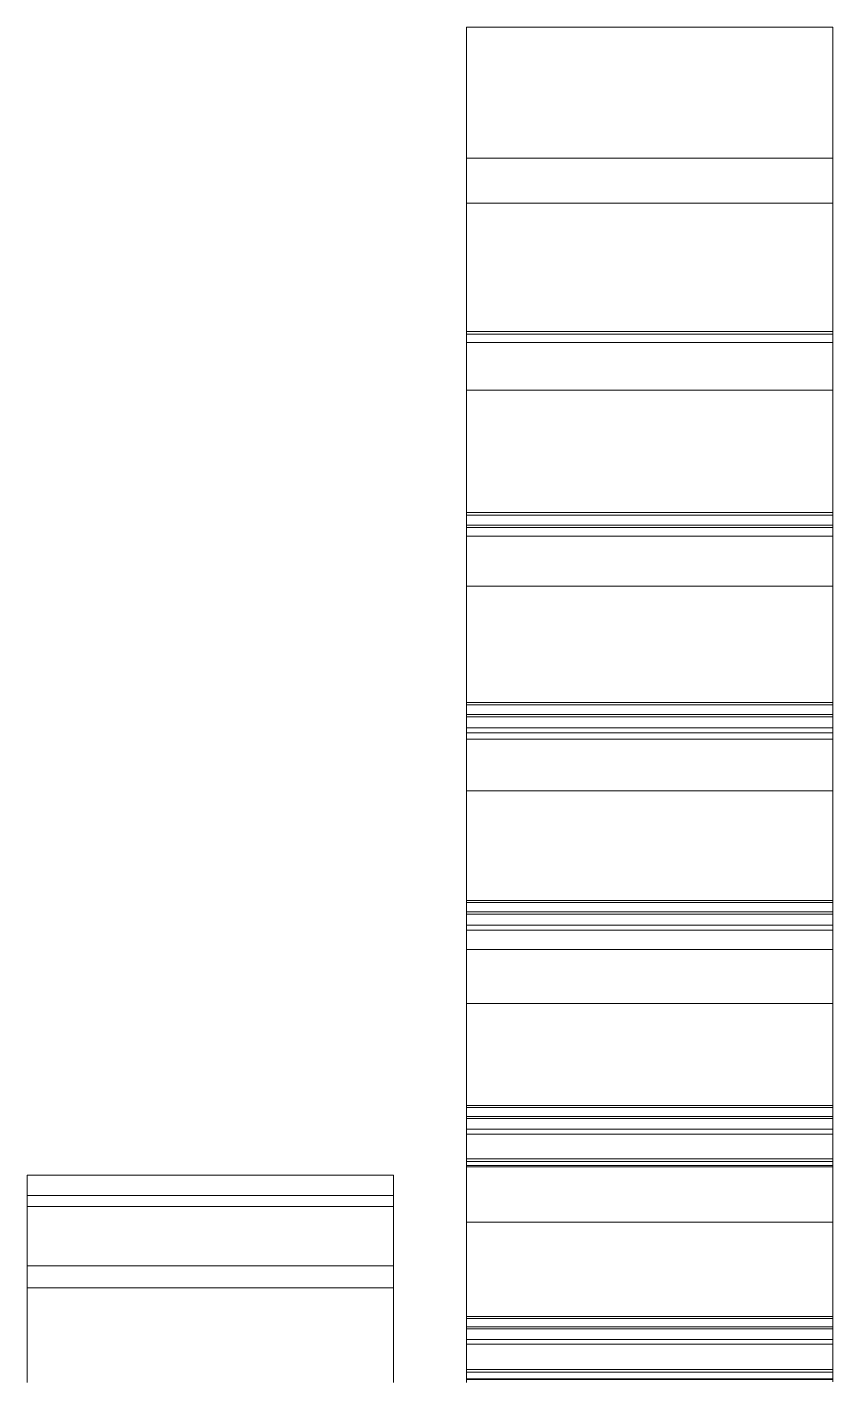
# Model space of a CAD drawing. Header units: millimetres. Extents: x 278858 to 279223, y 218711 to 219074.
# Drawn here: x 279152.13 to 279163.13, y 218934.01 to 218952.49 of the extents above; entities that cross this region are included whole.
import ezdxf

# ---------------------------------------------------------------- set-up
doc = ezdxf.new("R2010")
doc.units = ezdxf.units.MM
doc.header["$LTSCALE"] = 2
doc.layers.add('AM_9', color=251, linetype='Continuous', lineweight=15)

msp = doc.modelspace()

# ---------------------------------------------------------------- linework, layer by layer
at = {"layer": 'AM_9'}
for p, q in [((279158.131, 218952.436), (279158.131, 218952.492)), ((279158.131, 218952.492), (279163.131, 218952.492)), ((279163.131, 218952.492), (279163.131, 218952.436)), ((279158.131, 218952.38), (279158.131, 218952.436)), ((279158.131, 218952.324), (279158.131, 218952.38)), ((279158.131, 218952.269), (279158.131, 218952.324)), ((279158.131, 218952.215), (279158.131, 218952.269)), ((279163.131, 218952.436), (279163.131, 218952.38)), ((279163.131, 218952.38), (279163.131, 218952.324)), ((279163.131, 218952.324), (279163.131, 218952.269)), ((279163.131, 218952.269), (279163.131, 218952.215)), ((279158.131, 218952.161), (279158.131, 218952.215)), ((279158.131, 218952.107), (279158.131, 218952.161)), ((279158.131, 218952.055), (279158.131, 218952.107)), ((279163.131, 218952.215), (279163.131, 218952.161)), ((279163.131, 218952.161), (279163.131, 218952.107)), ((279163.131, 218952.107), (279163.131, 218952.055)), ((279158.131, 218952.002), (279158.131, 218952.055)), ((279158.131, 218951.951), (279158.131, 218952.002)), ((279158.131, 218951.899), (279158.131, 218951.951)), ((279158.131, 218951.849), (279158.131, 218951.899)), ((279163.131, 218952.055), (279163.131, 218952.002)), ((279163.131, 218952.002), (279163.131, 218951.951)), ((279163.131, 218951.951), (279163.131, 218951.899)), ((279163.131, 218951.899), (279163.131, 218951.849)), ((279158.131, 218951.798), (279158.131, 218951.849)), ((279158.131, 218951.749), (279158.131, 218951.798)), ((279158.131, 218951.7), (279158.131, 218951.749)), ((279163.131, 218951.849), (279163.131, 218951.798)), ((279163.131, 218951.798), (279163.131, 218951.749)), ((279163.131, 218951.749), (279163.131, 218951.7)), ((279158.131, 218951.651), (279158.131, 218951.7)), ((279158.131, 218951.603), (279158.131, 218951.651)), ((279158.131, 218951.555), (279158.131, 218951.603)), ((279158.131, 218951.508), (279158.131, 218951.555)), ((279163.131, 218951.7), (279163.131, 218951.651)), ((279163.131, 218951.651), (279163.131, 218951.603)), ((279163.131, 218951.603), (279163.131, 218951.555)), ((279163.131, 218951.555), (279163.131, 218951.508)), ((279158.131, 218951.462), (279158.131, 218951.508)), ((279158.131, 218951.416), (279158.131, 218951.462)), ((279158.131, 218951.37), (279158.131, 218951.416)), ((279158.131, 218951.325), (279158.131, 218951.37)), ((279163.131, 218951.508), (279163.131, 218951.462)), ((279163.131, 218951.462), (279163.131, 218951.416)), ((279163.131, 218951.416), (279163.131, 218951.37)), ((279163.131, 218951.37), (279163.131, 218951.325)), ((279158.131, 218951.281), (279158.131, 218951.325)), ((279158.131, 218951.237), (279158.131, 218951.281)), ((279158.131, 218951.193), (279158.131, 218951.237)), ((279158.131, 218951.151), (279158.131, 218951.193)), ((279163.131, 218951.325), (279163.131, 218951.281)), ((279163.131, 218951.281), (279163.131, 218951.237)), ((279163.131, 218951.237), (279163.131, 218951.193)), ((279163.131, 218951.193), (279163.131, 218951.151)), ((279158.131, 218951.108), (279158.131, 218951.151)), ((279158.131, 218951.066), (279158.131, 218951.108)), ((279158.131, 218951.025), (279158.131, 218951.066)), ((279158.131, 218950.984), (279158.131, 218951.025)), ((279158.131, 218950.944), (279158.131, 218950.984)), ((279163.131, 218951.151), (279163.131, 218951.108)), ((279163.131, 218951.108), (279163.131, 218951.066)), ((279163.131, 218951.066), (279163.131, 218951.025)), ((279163.131, 218951.025), (279163.131, 218950.984)), ((279163.131, 218950.984), (279163.131, 218950.944)), ((279158.131, 218950.904), (279158.131, 218950.944)), ((279158.131, 218950.865), (279158.131, 218950.904)), ((279158.131, 218950.826), (279158.131, 218950.865)), ((279158.131, 218950.787), (279158.131, 218950.826)), ((279163.131, 218950.944), (279163.131, 218950.904)), ((279163.131, 218950.904), (279163.131, 218950.865)), ((279163.131, 218950.865), (279163.131, 218950.826)), ((279163.131, 218950.826), (279163.131, 218950.787)), ((279158.131, 218950.75), (279158.131, 218950.787)), ((279158.131, 218950.712), (279158.131, 218950.75)), ((279158.131, 218950.703), (279158.131, 218950.712)), ((279158.131, 218950.703), (279158.131, 218950.088)), ((279158.131, 218950.703), (279163.131, 218950.703)), ((279163.131, 218950.787), (279163.131, 218950.75)), ((279163.131, 218950.75), (279163.131, 218950.712)), ((279163.131, 218950.712), (279163.131, 218950.703)), ((279163.131, 218950.088), (279163.131, 218950.703)), ((279158.131, 218950.033), (279158.131, 218950.088)), ((279158.131, 218950.088), (279163.131, 218950.088)), ((279163.131, 218950.088), (279163.131, 218950.033)), ((279158.131, 218949.979), (279158.131, 218950.033)), ((279158.131, 218949.925), (279158.131, 218949.979)), ((279158.131, 218949.872), (279158.131, 218949.925)), ((279158.131, 218949.819), (279158.131, 218949.872)), ((279163.131, 218950.033), (279163.131, 218949.979)), ((279163.131, 218949.979), (279163.131, 218949.925)), ((279163.131, 218949.925), (279163.131, 218949.872)), ((279163.131, 218949.872), (279163.131, 218949.819)), ((279158.131, 218949.767), (279158.131, 218949.819)), ((279158.131, 218949.716), (279158.131, 218949.767)), ((279158.131, 218949.665), (279158.131, 218949.716)), ((279163.131, 218949.819), (279163.131, 218949.767)), ((279163.131, 218949.767), (279163.131, 218949.716)), ((279163.131, 218949.716), (279163.131, 218949.665)), ((279158.131, 218949.614), (279158.131, 218949.665)), ((279158.131, 218949.564), (279158.131, 218949.614)), ((279158.131, 218949.515), (279158.131, 218949.564)), ((279158.131, 218949.466), (279158.131, 218949.515)), ((279163.131, 218949.665), (279163.131, 218949.614)), ((279163.131, 218949.614), (279163.131, 218949.564)), ((279163.131, 218949.564), (279163.131, 218949.515)), ((279163.131, 218949.515), (279163.131, 218949.466)), ((279158.131, 218949.417), (279158.131, 218949.466)), ((279158.131, 218949.37), (279158.131, 218949.417)), ((279158.131, 218949.322), (279158.131, 218949.37)), ((279158.131, 218949.275), (279158.131, 218949.322)), ((279163.131, 218949.466), (279163.131, 218949.417)), ((279163.131, 218949.417), (279163.131, 218949.37)), ((279163.131, 218949.37), (279163.131, 218949.322)), ((279163.131, 218949.322), (279163.131, 218949.275)), ((279158.131, 218949.229), (279158.131, 218949.275)), ((279158.131, 218949.183), (279158.131, 218949.229)), ((279158.131, 218949.138), (279158.131, 218949.183)), ((279158.131, 218949.093), (279158.131, 218949.138)), ((279163.131, 218949.275), (279163.131, 218949.229)), ((279163.131, 218949.229), (279163.131, 218949.183)), ((279163.131, 218949.183), (279163.131, 218949.138)), ((279163.131, 218949.138), (279163.131, 218949.093)), ((279158.131, 218949.049), (279158.131, 218949.093)), ((279158.131, 218949.005), (279158.131, 218949.049)), ((279158.131, 218948.962), (279158.131, 218949.005)), ((279158.131, 218948.919), (279158.131, 218948.962)), ((279163.131, 218949.093), (279163.131, 218949.049)), ((279163.131, 218949.049), (279163.131, 218949.005)), ((279163.131, 218949.005), (279163.131, 218948.962)), ((279163.131, 218948.962), (279163.131, 218948.919)), ((279158.131, 218948.877), (279158.131, 218948.919)), ((279158.131, 218948.836), (279158.131, 218948.877)), ((279158.131, 218948.794), (279158.131, 218948.836)), ((279158.131, 218948.754), (279158.131, 218948.794)), ((279163.131, 218948.919), (279163.131, 218948.877)), ((279163.131, 218948.877), (279163.131, 218948.836)), ((279163.131, 218948.836), (279163.131, 218948.794)), ((279163.131, 218948.794), (279163.131, 218948.754)), ((279158.131, 218948.714), (279158.131, 218948.754)), ((279158.131, 218948.674), (279158.131, 218948.714)), ((279158.131, 218948.635), (279158.131, 218948.674)), ((279158.131, 218948.596), (279158.131, 218948.635)), ((279158.131, 218948.558), (279158.131, 218948.596)), ((279163.131, 218948.754), (279163.131, 218948.714)), ((279163.131, 218948.714), (279163.131, 218948.674)), ((279163.131, 218948.674), (279163.131, 218948.635)), ((279163.131, 218948.635), (279163.131, 218948.596)), ((279163.131, 218948.596), (279163.131, 218948.558)), ((279158.131, 218948.52), (279158.131, 218948.558)), ((279158.131, 218948.483), (279158.131, 218948.52)), ((279158.131, 218948.447), (279158.131, 218948.483)), ((279158.131, 218948.41), (279158.131, 218948.447)), ((279158.131, 218948.375), (279158.131, 218948.41)), ((279163.131, 218948.558), (279163.131, 218948.52)), ((279163.131, 218948.52), (279163.131, 218948.483)), ((279163.131, 218948.483), (279163.131, 218948.447)), ((279163.131, 218948.447), (279163.131, 218948.41)), ((279163.131, 218948.41), (279163.131, 218948.375)), ((279158.131, 218948.339), (279158.131, 218948.375)), ((279158.131, 218948.303), (279158.131, 218948.339)), ((279158.131, 218948.339), (279163.131, 218948.339)), ((279158.131, 218948.19), (279158.131, 218948.303)), ((279158.131, 218948.303), (279163.131, 218948.303)), ((279163.131, 218948.375), (279163.131, 218948.339)), ((279163.131, 218948.339), (279163.131, 218948.303)), ((279163.131, 218948.303), (279163.131, 218948.19)), ((279158.131, 218948.19), (279158.131, 218947.54)), ((279158.131, 218948.19), (279163.131, 218948.19)), ((279163.131, 218947.54), (279163.131, 218948.19)), ((279158.131, 218947.488), (279158.131, 218947.54)), ((279158.131, 218947.54), (279163.131, 218947.54)), ((279158.131, 218947.436), (279158.131, 218947.488)), ((279163.131, 218947.54), (279163.131, 218947.488)), ((279163.131, 218947.488), (279163.131, 218947.436)), ((279158.131, 218947.384), (279158.131, 218947.436)), ((279158.131, 218947.333), (279158.131, 218947.384)), ((279158.131, 218947.283), (279158.131, 218947.333)), ((279158.131, 218947.233), (279158.131, 218947.283)), ((279163.131, 218947.436), (279163.131, 218947.384)), ((279163.131, 218947.384), (279163.131, 218947.333)), ((279163.131, 218947.333), (279163.131, 218947.283)), ((279163.131, 218947.283), (279163.131, 218947.233)), ((279158.131, 218947.183), (279158.131, 218947.233)), ((279158.131, 218947.134), (279158.131, 218947.183)), ((279158.131, 218947.086), (279158.131, 218947.134)), ((279163.131, 218947.233), (279163.131, 218947.183)), ((279163.131, 218947.183), (279163.131, 218947.134)), ((279163.131, 218947.134), (279163.131, 218947.086)), ((279158.131, 218947.038), (279158.131, 218947.086)), ((279158.131, 218946.99), (279158.131, 218947.038)), ((279158.131, 218946.944), (279158.131, 218946.99)), ((279158.131, 218946.897), (279158.131, 218946.944)), ((279163.131, 218947.086), (279163.131, 218947.038)), ((279163.131, 218947.038), (279163.131, 218946.99)), ((279163.131, 218946.99), (279163.131, 218946.944)), ((279163.131, 218946.944), (279163.131, 218946.897)), ((279158.131, 218946.851), (279158.131, 218946.897)), ((279158.131, 218946.806), (279158.131, 218946.851)), ((279158.131, 218946.761), (279158.131, 218946.806)), ((279158.131, 218946.717), (279158.131, 218946.761)), ((279163.131, 218946.897), (279163.131, 218946.851)), ((279163.131, 218946.851), (279163.131, 218946.806)), ((279163.131, 218946.806), (279163.131, 218946.761)), ((279163.131, 218946.761), (279163.131, 218946.717)), ((279158.131, 218946.673), (279158.131, 218946.717)), ((279158.131, 218946.63), (279158.131, 218946.673)), ((279158.131, 218946.587), (279158.131, 218946.63)), ((279158.131, 218946.545), (279158.131, 218946.587)), ((279158.131, 218946.503), (279158.131, 218946.545)), ((279163.131, 218946.717), (279163.131, 218946.673)), ((279163.131, 218946.673), (279163.131, 218946.63)), ((279163.131, 218946.63), (279163.131, 218946.587)), ((279163.131, 218946.587), (279163.131, 218946.545)), ((279163.131, 218946.545), (279163.131, 218946.503)), ((279158.131, 218946.462), (279158.131, 218946.503)), ((279158.131, 218946.421), (279158.131, 218946.462)), ((279158.131, 218946.381), (279158.131, 218946.421)), ((279158.131, 218946.341), (279158.131, 218946.381)), ((279163.131, 218946.503), (279163.131, 218946.462)), ((279163.131, 218946.462), (279163.131, 218946.421)), ((279163.131, 218946.421), (279163.131, 218946.381)), ((279163.131, 218946.381), (279163.131, 218946.341)), ((279158.131, 218946.302), (279158.131, 218946.341)), ((279158.131, 218946.263), (279158.131, 218946.302)), ((279158.131, 218946.225), (279158.131, 218946.263)), ((279158.131, 218946.187), (279158.131, 218946.225)), ((279158.131, 218946.15), (279158.131, 218946.187)), ((279163.131, 218946.341), (279163.131, 218946.302)), ((279163.131, 218946.302), (279163.131, 218946.263)), ((279163.131, 218946.263), (279163.131, 218946.225)), ((279163.131, 218946.225), (279163.131, 218946.187)), ((279163.131, 218946.187), (279163.131, 218946.15)), ((279158.131, 218946.113), (279158.131, 218946.15)), ((279158.131, 218946.077), (279158.131, 218946.113)), ((279158.131, 218946.041), (279158.131, 218946.077)), ((279158.131, 218946.006), (279158.131, 218946.041)), ((279158.131, 218945.971), (279158.131, 218946.006)), ((279163.131, 218946.15), (279163.131, 218946.113)), ((279163.131, 218946.113), (279163.131, 218946.077)), ((279163.131, 218946.077), (279163.131, 218946.041)), ((279163.131, 218946.041), (279163.131, 218946.006)), ((279163.131, 218946.006), (279163.131, 218945.971)), ((279158.131, 218945.937), (279158.131, 218945.971)), ((279158.131, 218945.903), (279158.131, 218945.937)), ((279158.131, 218945.869), (279158.131, 218945.903)), ((279158.131, 218945.834), (279158.131, 218945.869)), ((279158.131, 218945.869), (279163.131, 218945.869)), ((279158.131, 218945.697), (279158.131, 218945.834)), ((279158.131, 218945.834), (279163.131, 218945.834)), ((279163.131, 218945.971), (279163.131, 218945.937)), ((279163.131, 218945.937), (279163.131, 218945.903)), ((279163.131, 218945.903), (279163.131, 218945.869)), ((279163.131, 218945.869), (279163.131, 218945.834)), ((279163.131, 218945.834), (279163.131, 218945.697)), ((279158.131, 218945.666), (279158.131, 218945.697)), ((279158.131, 218945.697), (279163.131, 218945.697)), ((279158.131, 218945.544), (279158.131, 218945.666)), ((279158.131, 218945.666), (279163.131, 218945.666)), ((279163.131, 218945.697), (279163.131, 218945.666)), ((279163.131, 218945.666), (279163.131, 218945.544)), ((279158.131, 218945.544), (279158.131, 218944.863)), ((279158.131, 218945.544), (279163.131, 218945.544)), ((279163.131, 218944.863), (279163.131, 218945.544)), ((279158.131, 218944.813), (279158.131, 218944.863)), ((279158.131, 218944.863), (279163.131, 218944.863)), ((279158.131, 218944.763), (279158.131, 218944.813)), ((279158.131, 218944.714), (279158.131, 218944.763)), ((279158.131, 218944.665), (279158.131, 218944.714)), ((279163.131, 218944.863), (279163.131, 218944.813)), ((279163.131, 218944.813), (279163.131, 218944.763)), ((279163.131, 218944.763), (279163.131, 218944.714)), ((279163.131, 218944.714), (279163.131, 218944.665)), ((279158.131, 218944.617), (279158.131, 218944.665)), ((279158.131, 218944.569), (279158.131, 218944.617)), ((279158.131, 218944.522), (279158.131, 218944.569)), ((279158.131, 218944.476), (279158.131, 218944.522)), ((279163.131, 218944.665), (279163.131, 218944.617)), ((279163.131, 218944.617), (279163.131, 218944.569)), ((279163.131, 218944.569), (279163.131, 218944.522)), ((279163.131, 218944.522), (279163.131, 218944.476)), ((279158.131, 218944.429), (279158.131, 218944.476)), ((279158.131, 218944.384), (279158.131, 218944.429)), ((279158.131, 218944.339), (279158.131, 218944.384)), ((279158.131, 218944.294), (279158.131, 218944.339)), ((279163.131, 218944.476), (279163.131, 218944.429)), ((279163.131, 218944.429), (279163.131, 218944.384)), ((279163.131, 218944.384), (279163.131, 218944.339)), ((279163.131, 218944.339), (279163.131, 218944.294)), ((279158.131, 218944.25), (279158.131, 218944.294)), ((279158.131, 218944.207), (279158.131, 218944.25)), ((279158.131, 218944.163), (279158.131, 218944.207)), ((279158.131, 218944.121), (279158.131, 218944.163)), ((279163.131, 218944.294), (279163.131, 218944.25)), ((279163.131, 218944.25), (279163.131, 218944.207)), ((279163.131, 218944.207), (279163.131, 218944.163)), ((279163.131, 218944.163), (279163.131, 218944.121)), ((279158.131, 218944.079), (279158.131, 218944.121)), ((279158.131, 218944.037), (279158.131, 218944.079)), ((279158.131, 218943.996), (279158.131, 218944.037)), ((279158.131, 218943.956), (279158.131, 218943.996)), ((279158.131, 218943.916), (279158.131, 218943.956)), ((279163.131, 218944.121), (279163.131, 218944.079)), ((279163.131, 218944.079), (279163.131, 218944.037)), ((279163.131, 218944.037), (279163.131, 218943.996)), ((279163.131, 218943.996), (279163.131, 218943.956)), ((279163.131, 218943.956), (279163.131, 218943.916)), ((279158.131, 218943.876), (279158.131, 218943.916)), ((279158.131, 218943.837), (279158.131, 218943.876)), ((279158.131, 218943.798), (279158.131, 218943.837)), ((279158.131, 218943.76), (279158.131, 218943.798)), ((279163.131, 218943.916), (279163.131, 218943.876)), ((279163.131, 218943.876), (279163.131, 218943.837)), ((279163.131, 218943.837), (279163.131, 218943.798)), ((279163.131, 218943.798), (279163.131, 218943.76)), ((279158.131, 218943.723), (279158.131, 218943.76)), ((279158.131, 218943.686), (279158.131, 218943.723)), ((279158.131, 218943.649), (279158.131, 218943.686)), ((279158.131, 218943.613), (279158.131, 218943.649)), ((279158.131, 218943.577), (279158.131, 218943.613)), ((279163.131, 218943.76), (279163.131, 218943.723)), ((279163.131, 218943.723), (279163.131, 218943.686)), ((279163.131, 218943.686), (279163.131, 218943.649)), ((279163.131, 218943.649), (279163.131, 218943.613)), ((279163.131, 218943.613), (279163.131, 218943.577)), ((279158.131, 218943.542), (279158.131, 218943.577)), ((279158.131, 218943.507), (279158.131, 218943.542)), ((279158.131, 218943.473), (279158.131, 218943.507)), ((279158.131, 218943.439), (279158.131, 218943.473)), ((279158.131, 218943.406), (279158.131, 218943.439)), ((279158.131, 218943.373), (279158.131, 218943.406)), ((279163.131, 218943.577), (279163.131, 218943.542)), ((279163.131, 218943.542), (279163.131, 218943.507)), ((279163.131, 218943.507), (279163.131, 218943.473)), ((279163.131, 218943.473), (279163.131, 218943.439)), ((279163.131, 218943.439), (279163.131, 218943.406)), ((279163.131, 218943.406), (279163.131, 218943.373)), ((279158.131, 218943.341), (279158.131, 218943.373)), ((279158.131, 218943.309), (279158.131, 218943.341)), ((279158.131, 218943.277), (279158.131, 218943.309)), ((279158.131, 218943.244), (279158.131, 218943.277)), ((279158.131, 218943.277), (279163.131, 218943.277)), ((279158.131, 218943.112), (279158.131, 218943.244)), ((279158.131, 218943.244), (279163.131, 218943.244)), ((279163.131, 218943.373), (279163.131, 218943.341)), ((279163.131, 218943.341), (279163.131, 218943.309)), ((279163.131, 218943.309), (279163.131, 218943.277)), ((279163.131, 218943.277), (279163.131, 218943.244)), ((279163.131, 218943.244), (279163.131, 218943.112)), ((279158.131, 218943.082), (279158.131, 218943.112)), ((279158.131, 218943.112), (279163.131, 218943.112)), ((279158.131, 218942.929), (279158.131, 218943.082)), ((279158.131, 218943.082), (279163.131, 218943.082)), ((279163.131, 218943.112), (279163.131, 218943.082)), ((279163.131, 218943.082), (279163.131, 218942.929)), ((279158.131, 218942.86), (279158.131, 218942.929)), ((279158.131, 218942.929), (279163.131, 218942.929)), ((279158.131, 218942.86), (279158.131, 218942.778)), ((279158.131, 218942.86), (279163.131, 218942.86)), ((279163.131, 218942.929), (279163.131, 218942.86)), ((279163.131, 218942.778), (279163.131, 218942.86)), ((279158.131, 218942.778), (279158.131, 218942.069)), ((279158.131, 218942.778), (279163.131, 218942.778)), ((279163.131, 218942.069), (279163.131, 218942.778)), ((279158.131, 218942.021), (279158.131, 218942.069)), ((279158.131, 218942.069), (279163.131, 218942.069)), ((279158.131, 218941.974), (279158.131, 218942.021)), ((279158.131, 218941.927), (279158.131, 218941.974)), ((279158.131, 218941.881), (279158.131, 218941.927)), ((279163.131, 218942.069), (279163.131, 218942.021)), ((279163.131, 218942.021), (279163.131, 218941.974)), ((279163.131, 218941.974), (279163.131, 218941.927)), ((279163.131, 218941.927), (279163.131, 218941.881)), ((279158.131, 218941.835), (279158.131, 218941.881)), ((279158.131, 218941.79), (279158.131, 218941.835)), ((279158.131, 218941.746), (279158.131, 218941.79)), ((279158.131, 218941.702), (279158.131, 218941.746)), ((279163.131, 218941.881), (279163.131, 218941.835)), ((279163.131, 218941.835), (279163.131, 218941.79)), ((279163.131, 218941.79), (279163.131, 218941.746)), ((279163.131, 218941.746), (279163.131, 218941.702)), ((279158.131, 218941.658), (279158.131, 218941.702)), ((279158.131, 218941.615), (279158.131, 218941.658)), ((279158.131, 218941.572), (279158.131, 218941.615)), ((279158.131, 218941.53), (279158.131, 218941.572)), ((279163.131, 218941.702), (279163.131, 218941.658)), ((279163.131, 218941.658), (279163.131, 218941.615)), ((279163.131, 218941.615), (279163.131, 218941.572)), ((279163.131, 218941.572), (279163.131, 218941.53)), ((279158.131, 218941.489), (279158.131, 218941.53)), ((279158.131, 218941.448), (279158.131, 218941.489)), ((279158.131, 218941.407), (279158.131, 218941.448)), ((279158.131, 218941.367), (279158.131, 218941.407)), ((279158.131, 218941.327), (279158.131, 218941.367)), ((279163.131, 218941.53), (279163.131, 218941.489)), ((279163.131, 218941.489), (279163.131, 218941.448)), ((279163.131, 218941.448), (279163.131, 218941.407)), ((279163.131, 218941.407), (279163.131, 218941.367)), ((279163.131, 218941.367), (279163.131, 218941.327)), ((279158.131, 218941.288), (279158.131, 218941.327)), ((279158.131, 218941.25), (279158.131, 218941.288)), ((279158.131, 218941.211), (279158.131, 218941.25)), ((279158.131, 218941.174), (279158.131, 218941.211)), ((279163.131, 218941.327), (279163.131, 218941.288)), ((279163.131, 218941.288), (279163.131, 218941.25)), ((279163.131, 218941.25), (279163.131, 218941.211)), ((279163.131, 218941.211), (279163.131, 218941.174)), ((279158.131, 218941.137), (279158.131, 218941.174)), ((279158.131, 218941.1), (279158.131, 218941.137)), ((279158.131, 218941.064), (279158.131, 218941.1)), ((279158.131, 218941.028), (279158.131, 218941.064)), ((279158.131, 218940.993), (279158.131, 218941.028)), ((279158.131, 218940.958), (279158.131, 218940.993)), ((279163.131, 218941.174), (279163.131, 218941.137)), ((279163.131, 218941.137), (279163.131, 218941.1)), ((279163.131, 218941.1), (279163.131, 218941.064)), ((279163.131, 218941.064), (279163.131, 218941.028)), ((279163.131, 218941.028), (279163.131, 218940.993)), ((279163.131, 218940.993), (279163.131, 218940.958)), ((279158.131, 218940.923), (279158.131, 218940.958)), ((279158.131, 218940.89), (279158.131, 218940.923)), ((279158.131, 218940.856), (279158.131, 218940.89)), ((279158.131, 218940.823), (279158.131, 218940.856)), ((279158.131, 218940.791), (279158.131, 218940.823)), ((279163.131, 218940.958), (279163.131, 218940.923)), ((279163.131, 218940.923), (279163.131, 218940.89)), ((279163.131, 218940.89), (279163.131, 218940.856)), ((279163.131, 218940.856), (279163.131, 218940.823)), ((279163.131, 218940.823), (279163.131, 218940.791)), ((279158.131, 218940.759), (279158.131, 218940.791)), ((279158.131, 218940.727), (279158.131, 218940.759)), ((279158.131, 218940.696), (279158.131, 218940.727)), ((279158.131, 218940.665), (279158.131, 218940.696)), ((279158.131, 218940.635), (279158.131, 218940.665)), ((279158.131, 218940.605), (279158.131, 218940.635)), ((279163.131, 218940.791), (279163.131, 218940.759)), ((279163.131, 218940.759), (279163.131, 218940.727)), ((279163.131, 218940.727), (279163.131, 218940.696)), ((279163.131, 218940.696), (279163.131, 218940.665)), ((279163.131, 218940.665), (279163.131, 218940.635)), ((279163.131, 218940.635), (279163.131, 218940.605)), ((279158.131, 218940.576), (279158.131, 218940.605)), ((279158.131, 218940.545), (279158.131, 218940.576)), ((279158.131, 218940.576), (279163.131, 218940.576)), ((279158.131, 218940.418), (279158.131, 218940.545)), ((279158.131, 218940.545), (279163.131, 218940.545)), ((279163.131, 218940.605), (279163.131, 218940.576)), ((279163.131, 218940.576), (279163.131, 218940.545)), ((279163.131, 218940.545), (279163.131, 218940.418)), ((279158.131, 218940.389), (279158.131, 218940.418)), ((279158.131, 218940.418), (279163.131, 218940.418)), ((279158.131, 218940.238), (279158.131, 218940.389)), ((279158.131, 218940.389), (279163.131, 218940.389)), ((279163.131, 218940.418), (279163.131, 218940.389)), ((279163.131, 218940.389), (279163.131, 218940.238)), ((279158.131, 218940.17), (279158.131, 218940.238)), ((279158.131, 218940.238), (279163.131, 218940.238)), ((279158.131, 218940.17), (279158.131, 218939.905)), ((279158.131, 218940.17), (279163.131, 218940.17)), ((279163.131, 218940.238), (279163.131, 218940.17)), ((279163.131, 218939.905), (279163.131, 218940.17)), ((279158.131, 218939.905), (279158.131, 218939.171)), ((279158.131, 218939.905), (279163.131, 218939.905)), ((279163.131, 218939.171), (279163.131, 218939.905)), ((279158.131, 218939.126), (279158.131, 218939.171)), ((279158.131, 218939.171), (279163.131, 218939.171)), ((279163.131, 218939.171), (279163.131, 218939.126)), ((279158.131, 218939.081), (279158.131, 218939.126)), ((279158.131, 218939.038), (279158.131, 218939.081)), ((279158.131, 218938.994), (279158.131, 218939.038)), ((279158.131, 218938.952), (279158.131, 218938.994)), ((279163.131, 218939.126), (279163.131, 218939.081)), ((279163.131, 218939.081), (279163.131, 218939.038)), ((279163.131, 218939.038), (279163.131, 218938.994)), ((279163.131, 218938.994), (279163.131, 218938.952)), ((279158.131, 218938.909), (279158.131, 218938.952)), ((279158.131, 218938.867), (279158.131, 218938.909)), ((279158.131, 218938.826), (279158.131, 218938.867)), ((279158.131, 218938.785), (279158.131, 218938.826)), ((279158.131, 218938.745), (279158.131, 218938.785)), ((279163.131, 218938.952), (279163.131, 218938.909)), ((279163.131, 218938.909), (279163.131, 218938.867)), ((279163.131, 218938.867), (279163.131, 218938.826)), ((279163.131, 218938.826), (279163.131, 218938.785)), ((279163.131, 218938.785), (279163.131, 218938.745)), ((279158.131, 218938.705), (279158.131, 218938.745)), ((279158.131, 218938.666), (279158.131, 218938.705)), ((279158.131, 218938.627), (279158.131, 218938.666)), ((279158.131, 218938.588), (279158.131, 218938.627)), ((279158.131, 218938.55), (279158.131, 218938.588)), ((279163.131, 218938.745), (279163.131, 218938.705)), ((279163.131, 218938.705), (279163.131, 218938.666)), ((279163.131, 218938.666), (279163.131, 218938.627)), ((279163.131, 218938.627), (279163.131, 218938.588)), ((279163.131, 218938.588), (279163.131, 218938.55)), ((279158.131, 218938.513), (279158.131, 218938.55)), ((279158.131, 218938.476), (279158.131, 218938.513)), ((279158.131, 218938.44), (279158.131, 218938.476)), ((279158.131, 218938.404), (279158.131, 218938.44)), ((279158.131, 218938.368), (279158.131, 218938.404)), ((279163.131, 218938.55), (279163.131, 218938.513)), ((279163.131, 218938.513), (279163.131, 218938.476)), ((279163.131, 218938.476), (279163.131, 218938.44)), ((279163.131, 218938.44), (279163.131, 218938.404)), ((279163.131, 218938.404), (279163.131, 218938.368)), ((279158.131, 218938.333), (279158.131, 218938.368)), ((279158.131, 218938.298), (279158.131, 218938.333)), ((279158.131, 218938.264), (279158.131, 218938.298)), ((279158.131, 218938.23), (279158.131, 218938.264)), ((279158.131, 218938.197), (279158.131, 218938.23)), ((279163.131, 218938.368), (279163.131, 218938.333)), ((279163.131, 218938.333), (279163.131, 218938.298)), ((279163.131, 218938.298), (279163.131, 218938.264)), ((279163.131, 218938.264), (279163.131, 218938.23)), ((279163.131, 218938.23), (279163.131, 218938.197)), ((279158.131, 218938.164), (279158.131, 218938.197)), ((279158.131, 218938.132), (279158.131, 218938.164)), ((279158.131, 218938.1), (279158.131, 218938.132)), ((279158.131, 218938.069), (279158.131, 218938.1)), ((279158.131, 218938.038), (279158.131, 218938.069)), ((279158.131, 218938.007), (279158.131, 218938.038)), ((279163.131, 218938.197), (279163.131, 218938.164)), ((279163.131, 218938.164), (279163.131, 218938.132)), ((279163.131, 218938.132), (279163.131, 218938.1)), ((279163.131, 218938.1), (279163.131, 218938.069)), ((279163.131, 218938.069), (279163.131, 218938.038)), ((279163.131, 218938.038), (279163.131, 218938.007)), ((279158.131, 218937.977), (279158.131, 218938.007)), ((279158.131, 218937.947), (279158.131, 218937.977)), ((279158.131, 218937.918), (279158.131, 218937.947)), ((279158.131, 218937.889), (279158.131, 218937.918)), ((279158.131, 218937.861), (279158.131, 218937.889)), ((279158.131, 218937.833), (279158.131, 218937.861)), ((279163.131, 218938.007), (279163.131, 218937.977)), ((279163.131, 218937.977), (279163.131, 218937.947)), ((279163.131, 218937.947), (279163.131, 218937.918)), ((279163.131, 218937.918), (279163.131, 218937.889)), ((279163.131, 218937.889), (279163.131, 218937.861)), ((279163.131, 218937.861), (279163.131, 218937.833)), ((279158.131, 218937.806), (279158.131, 218937.833)), ((279158.131, 218937.778), (279158.131, 218937.806)), ((279158.131, 218937.749), (279158.131, 218937.778)), ((279158.131, 218937.778), (279163.131, 218937.778)), ((279158.131, 218937.629), (279158.131, 218937.749)), ((279158.131, 218937.749), (279163.131, 218937.749)), ((279163.131, 218937.833), (279163.131, 218937.806)), ((279163.131, 218937.806), (279163.131, 218937.778)), ((279163.131, 218937.778), (279163.131, 218937.749)), ((279163.131, 218937.749), (279163.131, 218937.629)), ((279158.131, 218937.601), (279158.131, 218937.629)), ((279158.131, 218937.629), (279163.131, 218937.629)), ((279158.131, 218937.452), (279158.131, 218937.601)), ((279158.131, 218937.601), (279163.131, 218937.601)), ((279163.131, 218937.629), (279163.131, 218937.601)), ((279163.131, 218937.601), (279163.131, 218937.452)), ((279158.131, 218937.385), (279158.131, 218937.452)), ((279158.131, 218937.452), (279163.131, 218937.452)), ((279158.131, 218937.385), (279158.131, 218937.049)), ((279158.131, 218937.385), (279163.131, 218937.385)), ((279158.131, 218937.274), (279158.131, 218937.305)), ((279163.131, 218937.452), (279163.131, 218937.385)), ((279163.131, 218937.049), (279163.131, 218937.385)), ((279158.131, 218937.248), (279158.131, 218937.274)), ((279158.131, 218937.096), (279158.131, 218937.248)), ((279158.131, 218937.074), (279158.131, 218937.096)), ((279158.131, 218936.942), (279158.131, 218937.074)), ((279158.131, 218937.014), (279158.131, 218937.049)), ((279158.131, 218937.049), (279163.131, 218937.049)), ((279158.131, 218936.957), (279158.131, 218937.014)), ((279158.131, 218937.014), (279163.131, 218937.014)), ((279158.131, 218936.956), (279158.131, 218936.957)), ((279158.131, 218936.957), (279158.131, 218936.957)), ((279158.131, 218936.957), (279158.131, 218936.957)), ((279158.131, 218936.957), (279158.131, 218936.957)), ((279158.131, 218936.957), (279163.131, 218936.957)), ((279158.131, 218936.955), (279158.131, 218936.956)), ((279158.131, 218936.954), (279158.131, 218936.955)), ((279158.131, 218936.953), (279158.131, 218936.954)), ((279158.131, 218936.952), (279158.131, 218936.953)), ((279158.131, 218936.95), (279158.131, 218936.952)), ((279158.131, 218936.948), (279158.131, 218936.95)), ((279158.131, 218936.946), (279158.131, 218936.948)), ((279158.131, 218936.944), (279158.131, 218936.946)), ((279158.131, 218936.941), (279158.131, 218936.944)), ((279158.131, 218936.942), (279158.131, 218936.828)), ((279158.131, 218936.938), (279158.131, 218936.941)), ((279158.131, 218936.938), (279158.131, 218936.183)), ((279158.131, 218936.938), (279163.131, 218936.938)), ((279163.131, 218937.049), (279163.131, 218937.014)), ((279163.131, 218937.014), (279163.131, 218936.957)), ((279163.131, 218936.957), (279163.131, 218936.956)), ((279163.131, 218936.957), (279163.131, 218936.957)), ((279163.131, 218936.957), (279163.131, 218936.957)), ((279163.131, 218936.957), (279163.131, 218936.957)), ((279163.131, 218936.956), (279163.131, 218936.955)), ((279163.131, 218936.955), (279163.131, 218936.954)), ((279163.131, 218936.954), (279163.131, 218936.953)), ((279163.131, 218936.953), (279163.131, 218936.952)), ((279163.131, 218936.952), (279163.131, 218936.95)), ((279163.131, 218936.95), (279163.131, 218936.948)), ((279163.131, 218936.948), (279163.131, 218936.946)), ((279163.131, 218936.946), (279163.131, 218936.944)), ((279163.131, 218936.944), (279163.131, 218936.941)), ((279163.131, 218936.941), (279163.131, 218936.938)), ((279163.131, 218936.183), (279163.131, 218936.938)), ((279152.131, 218936.828), (279152.131, 218936.824)), ((279152.131, 218936.828), (279157.131, 218936.828)), ((279152.131, 218936.759), (279152.131, 218936.824)), ((279152.131, 218936.824), (279157.131, 218936.824)), ((279152.131, 218936.694), (279152.131, 218936.759)), ((279157.131, 218936.824), (279157.131, 218936.828)), ((279157.131, 218936.824), (279157.131, 218936.759)), ((279157.131, 218936.759), (279157.131, 218936.694)), ((279158.131, 218936.828), (279158.131, 218936.824)), ((279158.131, 218936.759), (279158.131, 218936.824)), ((279158.131, 218936.694), (279158.131, 218936.759)), ((279152.131, 218936.63), (279152.131, 218936.694)), ((279152.131, 218936.568), (279152.131, 218936.63)), ((279152.131, 218936.551), (279152.131, 218936.568)), ((279157.131, 218936.694), (279157.131, 218936.63)), ((279157.131, 218936.63), (279157.131, 218936.568)), ((279157.131, 218936.568), (279157.131, 218936.551)), ((279158.131, 218936.63), (279158.131, 218936.694)), ((279158.131, 218936.568), (279158.131, 218936.63)), ((279158.131, 218936.551), (279158.131, 218936.568)), ((279152.131, 218936.551), (279152.131, 218936.398)), ((279152.131, 218936.551), (279157.131, 218936.551)), ((279152.131, 218936.327), (279152.131, 218936.398)), ((279152.131, 218936.398), (279157.131, 218936.398)), ((279157.131, 218936.398), (279157.131, 218936.551)), ((279157.131, 218936.398), (279157.131, 218936.327)), ((279158.131, 218936.551), (279158.131, 218936.398)), ((279158.131, 218936.327), (279158.131, 218936.398)), ((279152.131, 218936.257), (279152.131, 218936.327)), ((279152.131, 218936.189), (279152.131, 218936.257)), ((279152.131, 218936.121), (279152.131, 218936.189)), ((279157.131, 218936.327), (279157.131, 218936.257)), ((279157.131, 218936.257), (279157.131, 218936.189)), ((279157.131, 218936.189), (279157.131, 218936.121)), ((279158.131, 218936.257), (279158.131, 218936.327)), ((279158.131, 218936.189), (279158.131, 218936.257)), ((279158.131, 218936.121), (279158.131, 218936.189)), ((279152.131, 218936.055), (279152.131, 218936.121)), ((279152.131, 218935.99), (279152.131, 218936.055)), ((279157.131, 218936.121), (279157.131, 218936.055)), ((279157.131, 218936.055), (279157.131, 218935.99)), ((279158.131, 218936.141), (279158.131, 218936.183)), ((279158.131, 218936.183), (279163.131, 218936.183)), ((279158.131, 218936.1), (279158.131, 218936.141)), ((279158.131, 218936.055), (279158.131, 218936.121)), ((279158.131, 218936.059), (279158.131, 218936.1)), ((279158.131, 218936.019), (279158.131, 218936.059)), ((279158.131, 218935.99), (279158.131, 218936.055)), ((279158.131, 218935.979), (279158.131, 218936.019)), ((279163.131, 218936.183), (279163.131, 218936.141)), ((279163.131, 218936.141), (279163.131, 218936.1)), ((279163.131, 218936.1), (279163.131, 218936.059)), ((279163.131, 218936.059), (279163.131, 218936.019)), ((279163.131, 218936.019), (279163.131, 218935.979)), ((279152.131, 218935.926), (279152.131, 218935.99)), ((279152.131, 218935.863), (279152.131, 218935.926)), ((279152.131, 218935.802), (279152.131, 218935.863)), ((279157.131, 218935.99), (279157.131, 218935.926)), ((279157.131, 218935.926), (279157.131, 218935.863)), ((279157.131, 218935.863), (279157.131, 218935.802)), ((279158.131, 218935.926), (279158.131, 218935.99)), ((279158.131, 218935.94), (279158.131, 218935.979)), ((279158.131, 218935.901), (279158.131, 218935.94)), ((279158.131, 218935.863), (279158.131, 218935.926)), ((279158.131, 218935.863), (279158.131, 218935.901)), ((279158.131, 218935.825), (279158.131, 218935.863)), ((279158.131, 218935.802), (279158.131, 218935.863)), ((279158.131, 218935.788), (279158.131, 218935.825)), ((279163.131, 218935.979), (279163.131, 218935.94)), ((279163.131, 218935.94), (279163.131, 218935.901)), ((279163.131, 218935.901), (279163.131, 218935.863)), ((279163.131, 218935.863), (279163.131, 218935.825)), ((279163.131, 218935.825), (279163.131, 218935.788)), ((279152.131, 218935.742), (279152.131, 218935.802)), ((279152.131, 218935.683), (279152.131, 218935.742)), ((279152.131, 218935.625), (279152.131, 218935.683)), ((279157.131, 218935.802), (279157.131, 218935.742)), ((279157.131, 218935.742), (279157.131, 218935.683)), ((279157.131, 218935.683), (279157.131, 218935.625)), ((279158.131, 218935.742), (279158.131, 218935.802)), ((279158.131, 218935.751), (279158.131, 218935.788)), ((279158.131, 218935.714), (279158.131, 218935.751)), ((279158.131, 218935.683), (279158.131, 218935.742)), ((279158.131, 218935.678), (279158.131, 218935.714)), ((279158.131, 218935.625), (279158.131, 218935.683)), ((279158.131, 218935.643), (279158.131, 218935.678)), ((279158.131, 218935.608), (279158.131, 218935.643)), ((279163.131, 218935.788), (279163.131, 218935.751)), ((279163.131, 218935.751), (279163.131, 218935.714)), ((279163.131, 218935.714), (279163.131, 218935.678)), ((279163.131, 218935.678), (279163.131, 218935.643)), ((279163.131, 218935.643), (279163.131, 218935.608)), ((279152.131, 218935.591), (279152.131, 218935.625)), ((279152.131, 218935.591), (279152.131, 218935.291)), ((279152.131, 218935.591), (279157.131, 218935.591)), ((279157.131, 218935.625), (279157.131, 218935.591)), ((279157.131, 218935.291), (279157.131, 218935.591)), ((279158.131, 218935.591), (279158.131, 218935.625)), ((279158.131, 218935.573), (279158.131, 218935.608)), ((279158.131, 218935.591), (279158.131, 218935.291)), ((279158.131, 218935.539), (279158.131, 218935.573)), ((279158.131, 218935.505), (279158.131, 218935.539)), ((279158.131, 218935.472), (279158.131, 218935.505)), ((279158.131, 218935.439), (279158.131, 218935.472)), ((279163.131, 218935.608), (279163.131, 218935.573)), ((279163.131, 218935.573), (279163.131, 218935.539)), ((279163.131, 218935.539), (279163.131, 218935.505)), ((279163.131, 218935.505), (279163.131, 218935.472)), ((279163.131, 218935.472), (279163.131, 218935.439)), ((279152.131, 218935.218), (279152.131, 218935.291)), ((279152.131, 218935.291), (279157.131, 218935.291)), ((279157.131, 218935.291), (279157.131, 218935.218)), ((279158.131, 218935.407), (279158.131, 218935.439)), ((279158.131, 218935.375), (279158.131, 218935.407)), ((279158.131, 218935.343), (279158.131, 218935.375)), ((279158.131, 218935.312), (279158.131, 218935.343)), ((279158.131, 218935.282), (279158.131, 218935.312)), ((279158.131, 218935.218), (279158.131, 218935.291)), ((279158.131, 218935.252), (279158.131, 218935.282)), ((279163.131, 218935.439), (279163.131, 218935.407)), ((279163.131, 218935.407), (279163.131, 218935.375)), ((279163.131, 218935.375), (279163.131, 218935.343)), ((279163.131, 218935.343), (279163.131, 218935.312)), ((279163.131, 218935.312), (279163.131, 218935.282)), ((279163.131, 218935.282), (279163.131, 218935.252)), ((279152.131, 218935.146), (279152.131, 218935.218)), ((279152.131, 218935.076), (279152.131, 218935.146)), ((279152.131, 218935.007), (279152.131, 218935.076)), ((279157.131, 218935.218), (279157.131, 218935.146)), ((279157.131, 218935.146), (279157.131, 218935.076)), ((279157.131, 218935.076), (279157.131, 218935.007)), ((279158.131, 218935.222), (279158.131, 218935.252)), ((279158.131, 218935.193), (279158.131, 218935.222)), ((279158.131, 218935.146), (279158.131, 218935.218)), ((279158.131, 218935.164), (279158.131, 218935.193)), ((279158.131, 218935.135), (279158.131, 218935.164)), ((279158.131, 218935.076), (279158.131, 218935.146)), ((279158.131, 218935.107), (279158.131, 218935.135)), ((279158.131, 218935.08), (279158.131, 218935.107)), ((279158.131, 218935.053), (279158.131, 218935.08)), ((279158.131, 218935.007), (279158.131, 218935.076)), ((279163.131, 218935.252), (279163.131, 218935.222)), ((279163.131, 218935.222), (279163.131, 218935.193)), ((279163.131, 218935.193), (279163.131, 218935.164)), ((279163.131, 218935.164), (279163.131, 218935.135)), ((279163.131, 218935.135), (279163.131, 218935.107)), ((279163.131, 218935.107), (279163.131, 218935.08)), ((279163.131, 218935.08), (279163.131, 218935.053)), ((279152.131, 218934.939), (279152.131, 218935.007)), ((279152.131, 218934.872), (279152.131, 218934.939)), ((279157.131, 218935.007), (279157.131, 218934.939)), ((279157.131, 218934.939), (279157.131, 218934.872)), ((279158.131, 218935.026), (279158.131, 218935.053)), ((279158.131, 218934.999), (279158.131, 218935.026)), ((279158.131, 218934.939), (279158.131, 218935.007)), ((279158.131, 218934.974), (279158.131, 218934.999)), ((279158.131, 218934.948), (279158.131, 218934.974)), ((279158.131, 218934.923), (279158.131, 218934.948)), ((279158.131, 218934.872), (279158.131, 218934.939)), ((279158.131, 218934.898), (279158.131, 218934.923)), ((279158.131, 218934.872), (279158.131, 218934.898)), ((279158.131, 218934.898), (279163.131, 218934.898)), ((279163.131, 218935.053), (279163.131, 218935.026)), ((279163.131, 218935.026), (279163.131, 218934.999)), ((279163.131, 218934.999), (279163.131, 218934.974)), ((279163.131, 218934.974), (279163.131, 218934.948)), ((279163.131, 218934.948), (279163.131, 218934.923)), ((279163.131, 218934.923), (279163.131, 218934.898)), ((279163.131, 218934.898), (279163.131, 218934.872)), ((279152.131, 218934.807), (279152.131, 218934.872)), ((279152.131, 218934.743), (279152.131, 218934.807)), ((279152.131, 218934.681), (279152.131, 218934.743)), ((279157.131, 218934.872), (279157.131, 218934.807)), ((279157.131, 218934.807), (279157.131, 218934.743)), ((279157.131, 218934.743), (279157.131, 218934.681)), ((279158.131, 218934.758), (279158.131, 218934.872)), ((279158.131, 218934.872), (279163.131, 218934.872)), ((279158.131, 218934.807), (279158.131, 218934.872)), ((279158.131, 218934.743), (279158.131, 218934.807)), ((279158.131, 218934.731), (279158.131, 218934.758)), ((279158.131, 218934.758), (279163.131, 218934.758)), ((279158.131, 218934.681), (279158.131, 218934.743)), ((279158.131, 218934.585), (279158.131, 218934.731)), ((279158.131, 218934.731), (279163.131, 218934.731)), ((279163.131, 218934.872), (279163.131, 218934.758)), ((279163.131, 218934.758), (279163.131, 218934.731)), ((279163.131, 218934.731), (279163.131, 218934.585)), ((279152.131, 218934.62), (279152.131, 218934.681)), ((279152.131, 218934.56), (279152.131, 218934.62)), ((279152.131, 218934.502), (279152.131, 218934.56)), ((279157.131, 218934.681), (279157.131, 218934.62)), ((279157.131, 218934.62), (279157.131, 218934.56)), ((279157.131, 218934.56), (279157.131, 218934.502)), ((279158.131, 218934.62), (279158.131, 218934.681)), ((279158.131, 218934.56), (279158.131, 218934.62)), ((279158.131, 218934.52), (279158.131, 218934.585)), ((279158.131, 218934.585), (279163.131, 218934.585)), ((279158.131, 218934.502), (279158.131, 218934.56)), ((279163.131, 218934.585), (279163.131, 218934.52)), ((279152.131, 218934.445), (279152.131, 218934.502)), ((279152.131, 218934.389), (279152.131, 218934.445)), ((279152.131, 218934.335), (279152.131, 218934.389)), ((279157.131, 218934.502), (279157.131, 218934.445)), ((279157.131, 218934.445), (279157.131, 218934.389)), ((279157.131, 218934.389), (279157.131, 218934.335)), ((279158.131, 218934.52), (279158.131, 218934.176)), ((279158.131, 218934.52), (279163.131, 218934.52)), ((279158.131, 218934.445), (279158.131, 218934.502)), ((279158.131, 218934.389), (279158.131, 218934.445)), ((279158.131, 218934.335), (279158.131, 218934.389)), ((279163.131, 218934.176), (279163.131, 218934.52)), ((279152.131, 218934.282), (279152.131, 218934.335)), ((279152.131, 218934.231), (279152.131, 218934.282)), ((279152.131, 218934.181), (279152.131, 218934.231)), ((279152.131, 218934.132), (279152.131, 218934.181)), ((279157.131, 218934.335), (279157.131, 218934.282)), ((279157.131, 218934.282), (279157.131, 218934.231)), ((279157.131, 218934.231), (279157.131, 218934.181)), ((279157.131, 218934.181), (279157.131, 218934.132)), ((279158.131, 218934.282), (279158.131, 218934.335)), ((279158.131, 218934.231), (279158.131, 218934.282)), ((279158.131, 218934.181), (279158.131, 218934.231)), ((279158.131, 218934.132), (279158.131, 218934.181)), ((279158.131, 218934.136), (279158.131, 218934.176)), ((279158.131, 218934.176), (279163.131, 218934.176)), ((279163.131, 218934.176), (279163.131, 218934.136)), ((279152.131, 218934.085), (279152.131, 218934.132)), ((279152.131, 218934.039), (279152.131, 218934.085)), ((279152.131, 218933.995), (279152.131, 218934.039)), ((279157.131, 218934.132), (279157.131, 218934.085)), ((279157.131, 218934.085), (279157.131, 218934.039)), ((279157.131, 218934.039), (279157.131, 218933.995)), ((279158.131, 218934.046), (279158.131, 218934.136)), ((279158.131, 218934.136), (279163.131, 218934.136)), ((279158.131, 218934.085), (279158.131, 218934.132)), ((279158.131, 218934.039), (279158.131, 218934.085)), ((279158.131, 218934.036), (279158.131, 218934.046)), ((279158.131, 218934.046), (279163.131, 218934.046)), ((279158.131, 218933.995), (279158.131, 218934.039)), ((279158.131, 218934.005), (279158.131, 218934.036)), ((279158.131, 218934.036), (279163.131, 218934.036)), ((279163.131, 218934.136), (279163.131, 218934.046)), ((279163.131, 218934.046), (279163.131, 218934.036)), ((279163.131, 218934.036), (279163.131, 218934.005))]:
    msp.add_line(p, q, dxfattribs=at)

doc.saveas('drawing.dxf')
